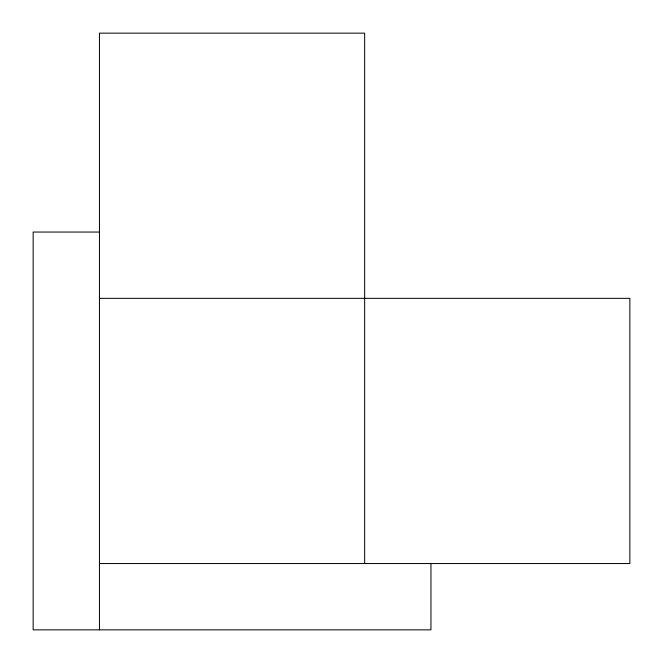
<?xml version="1.0" encoding="UTF-8"?>
<svg xmlns="http://www.w3.org/2000/svg" width="663" height="663" viewBox="0 0 663 663"><rect width="100%" height="100%" fill="white"/><g stroke="black" fill="none" stroke-linecap="round" stroke-linejoin="round"><path stroke-width="0.99" d="M99.45 232.05L33.15 232.05L33.15 629.85L430.95 629.85L430.95 563.55M99.45 298.35L629.85 298.35L629.85 563.55L99.45 563.55M364.65 563.55L364.65 33.15L99.45 33.15L99.45 629.85"/></g></svg>
